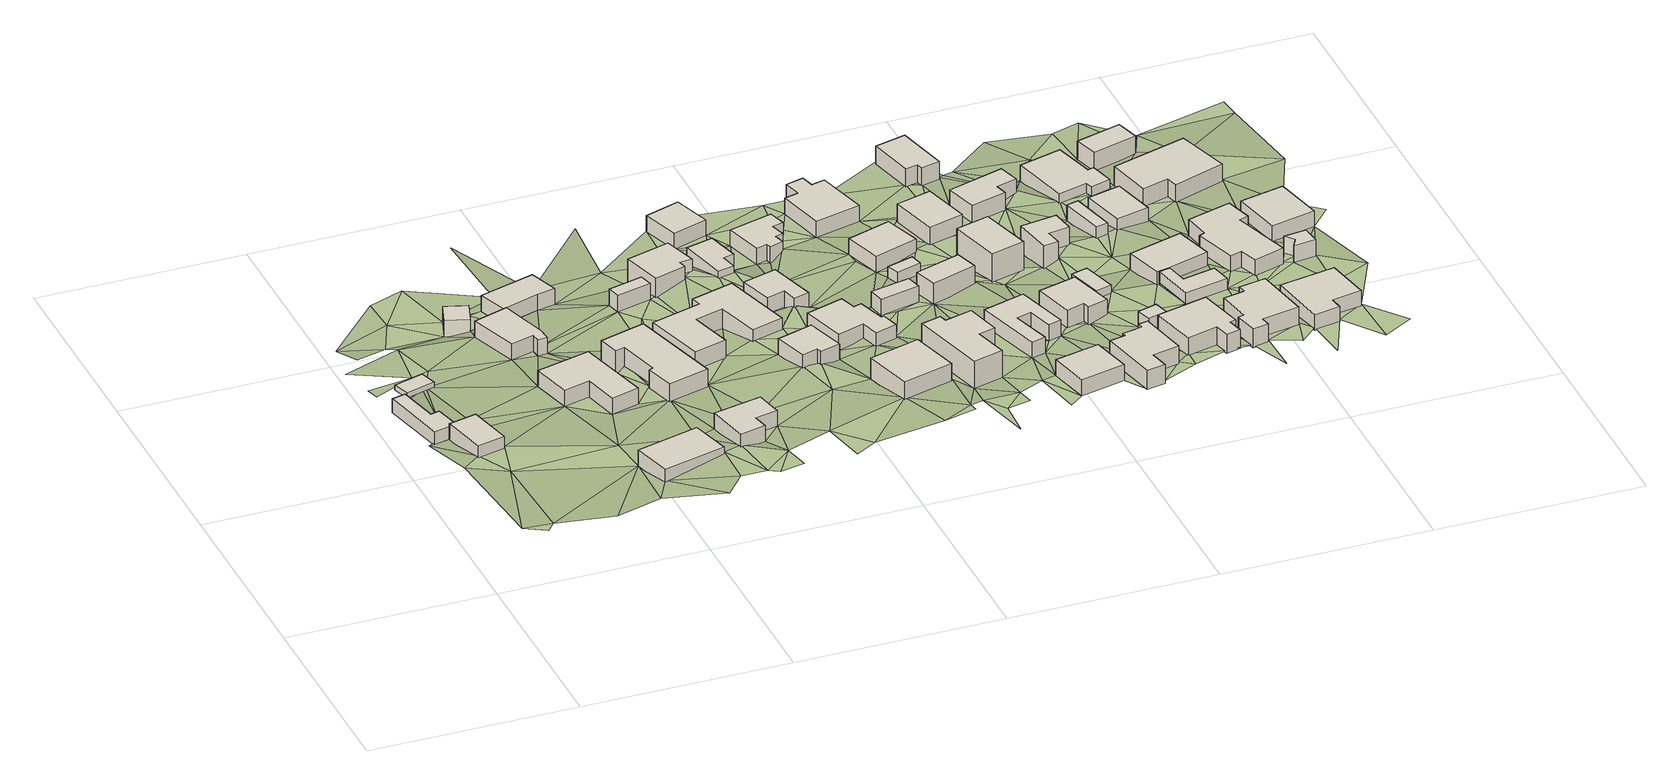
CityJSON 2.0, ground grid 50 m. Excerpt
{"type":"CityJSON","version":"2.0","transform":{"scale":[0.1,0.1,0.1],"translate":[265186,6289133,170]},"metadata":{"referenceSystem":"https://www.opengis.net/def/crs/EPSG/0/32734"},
"CityObjects":{
"building1":{"type":"Building","attributes":{"address":"Lord Caledon Street Mamre 7347 Cape Town","building":"cabin","building:levels":"1","building_height":2.8,"roof_height":179.52,"ground_height":176.72,"plus_code":"4FRWFFQC+HRW"},"geometry":[{"type":"Solid","lod":"1","boundaries":[[[[0,1,2,3]],[[1,4,5,2]],[[4,6,7,5]],[[6,8,9,7]],[[8,10,11,9]],[[10,0,3,11]],[[3,2,5,7,9,11]],[[10,8,6,4,1,0]]]]}]},
"building2":{"type":"Building","attributes":{"address":"18 Lord Caledon Street Mamre 7347 Cape Town","building":"house","building:levels":"1","building_height":4.1,"roof_height":180.82,"ground_height":176.72,"plus_code":"4FRWFFQC+GVM"},"geometry":[{"type":"Solid","lod":"1","boundaries":[[[[12,13,14,15]],[[13,16,17,14]],[[16,18,19,17]],[[18,12,15,19]],[[15,14,17,19]],[[18,16,13,12]]]]}]},
"building3":{"type":"Building","attributes":{"building":"roof","building:levels":"1","building_height":4.1,"roof_height":178.88,"ground_height":174.78,"bottom_roof_height":177.58,"plus_code":"4FRWFFQC+JRH"},"geometry":[{"type":"Solid","lod":"1","boundaries":[[[[20,21,22,23]],[[21,24,25,22]],[[24,26,27,25]],[[26,20,23,27]],[[23,22,25,27]],[[26,24,21,20]]]]}]},
"building4":{"type":"Building","attributes":{"address":"19 Lord Caledon Street Mamre 7347 Cape Town","building":"house","building:levels":"1","building_height":4.1,"roof_height":183.17,"ground_height":179.07,"plus_code":"4FRWFFQF+C2M"},"geometry":[{"type":"Solid","lod":"1","boundaries":[[[[28,29,30,31]],[[29,32,33,30]],[[32,34,35,33]],[[34,28,31,35]],[[31,30,33,35]],[[34,32,29,28]]]]}]},
"building5":{"type":"Building","attributes":{"address":"Mamre 7347 Cape Town","building":"cabin","building:levels":"1","building_height":2.8,"roof_height":176.63,"ground_height":173.83,"plus_code":"4FRWFFQC+PWG"},"geometry":[{"type":"Solid","lod":"1","boundaries":[[[[36,37,38,39]],[[37,40,41,38]],[[40,42,43,41]],[[42,36,39,43]],[[39,38,41,43]],[[42,40,37,36]]]]}]},
"building6":{"type":"Building","attributes":{"address":"19 Winkler Street Mamre 7347 Cape Town","building":"house","building:levels":"1","building_height":4.1,"roof_height":181.82,"ground_height":177.72,"plus_code":"4FRWFFQC+HXH"},"geometry":[{"type":"Solid","lod":"1","boundaries":[[[[44,45,46,47]],[[45,48,49,46]],[[48,50,51,49]],[[50,52,53,51]],[[52,54,55,53]],[[54,44,47,55]],[[47,46,49,51,53,55]],[[54,52,50,48,45,44]]]]}]},
"building7":{"type":"Building","attributes":{"address":"20 Winkler Street Mamre 7347 Cape Town","building":"house","building:levels":"1","building_height":4.1,"roof_height":179.77,"ground_height":175.67,"plus_code":"4FRWFFQC+MXF"},"geometry":[{"type":"Solid","lod":"1","boundaries":[[[[56,57,58,59]],[[57,60,61,58]],[[60,62,63,61]],[[62,64,65,63]],[[64,66,67,65]],[[66,68,69,67]],[[68,56,59,69]],[[59,58,61,63,65,67,69]],[[68,66,64,62,60,57,56]]]]}]},
"building8":{"type":"Building","attributes":{"address":"9 Hardenberg Street Mamre 7347 Cape Town","building":"house","building:levels":"1","building_height":4.1,"roof_height":177.93,"ground_height":173.83,"plus_code":"4FRWFFQF+P2C"},"geometry":[{"type":"Solid","lod":"1","boundaries":[[[[70,71,72,73]],[[71,74,75,72]],[[74,76,77,75]],[[76,78,79,77]],[[78,70,73,79]],[[73,72,75,77,79]],[[78,76,74,71,70]]]]}]},
"building9":{"type":"Building","attributes":{"address":"17 Lord Caledon Street Mamre 7347 Cape Town","building":"house","building:levels":"1","building_height":4.1,"roof_height":184.74,"ground_height":180.64,"plus_code":"4FRWFFQF+F35"},"geometry":[{"type":"Solid","lod":"1","boundaries":[[[[80,81,82,83]],[[81,84,85,82]],[[84,86,87,85]],[[86,88,89,87]],[[88,90,91,89]],[[90,80,83,91]],[[83,82,85,87,89,91]],[[90,88,86,84,81,80]]]]}]},
"building10":{"type":"Building","attributes":{"address":"17 Winkler Street Mamre 7347 Cape Town","building":"house","building:levels":"1","building_height":4.1,"roof_height":183.38,"ground_height":179.28,"plus_code":"4FRWFFQF+H37"},"geometry":[{"type":"Solid","lod":"1","boundaries":[[[[92,93,94,95]],[[93,96,97,94]],[[96,98,99,97]],[[98,100,101,99]],[[100,102,103,101]],[[102,104,105,103]],[[104,106,107,105]],[[106,92,95,107]],[[95,94,97,99,101,103,105,107]],[[106,104,102,100,98,96,93,92]]]]}]},
"building11":{"type":"Building","attributes":{"address":"16 Winkler Street Mamre 7347 Cape Town","building":"house","building:levels":"1","building_height":4.1,"roof_height":181.05,"ground_height":176.95,"plus_code":"4FRWFFQF+M3Q"},"geometry":[{"type":"Solid","lod":"1","boundaries":[[[[108,109,110,111]],[[109,112,113,110]],[[112,114,115,113]],[[114,108,111,115]],[[111,110,113,115]],[[114,112,109,108]]]]}]},
"building12":{"type":"Building","attributes":{"address":"15 Winkler Street Mamre 7347 Cape Town","building":"house","building:levels":"1","building_height":4.1,"roof_height":183.38,"ground_height":179.28,"plus_code":"4FRWFFQF+H4R"},"geometry":[{"type":"Solid","lod":"1","boundaries":[[[[116,117,118,119]],[[117,120,121,118]],[[120,122,123,121]],[[122,124,125,123]],[[124,126,127,125]],[[126,128,129,127]],[[128,130,131,129]],[[130,132,133,131]],[[132,134,135,133]],[[134,116,119,135]],[[119,118,121,123,125,127,129,131,133,135]],[[134,132,130,128,126,124,122,120,117,116]]]]}]},
"building13":{"type":"Building","attributes":{"address":"14 Winkler Street Mamre 7347 Cape Town","building":"house","building:levels":"2","building_height":6.9,"roof_height":181.4,"ground_height":174.5,"plus_code":"4FRWFFQF+P44"},"geometry":[{"type":"Solid","lod":"1","boundaries":[[[[136,137,138,139]],[[137,140,141,138]],[[140,142,143,141]],[[142,144,145,143]],[[144,146,147,145]],[[146,136,139,147]],[[139,138,141,143,145,147]],[[146,144,142,140,137,136]]]]}]},
"building14":{"type":"Building","attributes":{"address":"16 Lord Caledon Street Mamre 7347 Cape Town","building":"house","building:levels":"1","building_height":4.1,"roof_height":184.97,"ground_height":180.87,"plus_code":"4FRWFFQF+G6J"},"geometry":[{"type":"Solid","lod":"1","boundaries":[[[[148,149,150,151]],[[149,152,153,150]],[[152,154,155,153]],[[154,156,157,155]],[[156,158,159,157]],[[158,148,151,159]],[[151,150,153,155,157,159]],[[158,156,154,152,149,148]]]]}]},
"building15":{"type":"Building","attributes":{"address":"15 Lord Caledon Street Mamre 7347 Cape Town","building":"house","building:levels":"1","building_height":4.1,"roof_height":187.46,"ground_height":183.36,"plus_code":"4FRWFFQF+F77"},"geometry":[{"type":"Solid","lod":"1","boundaries":[[[[160,161,162,163]],[[161,164,165,162]],[[164,166,167,165]],[[166,160,163,167]],[[163,162,165,167]],[[166,164,161,160]]]]}]},
"building16":{"type":"Building","attributes":{"address":"12 Winkler Street Mamre 7347 Cape Town","building":"house","building:levels":"1","building_height":4.1,"roof_height":180,"ground_height":175.9,"plus_code":"4FRWFFQF+P59"},"geometry":[{"type":"Solid","lod":"1","boundaries":[[[[168,169,170,171]],[[169,172,173,170]],[[172,174,175,173]],[[174,176,177,175]],[[176,178,179,177]],[[178,168,171,179]],[[171,170,173,175,177,179]],[[178,176,174,172,169,168]]]]}]},
"building17":{"type":"Building","attributes":{"address":"13 Winkler Street Mamre 7347 Cape Town","building":"house","building:levels":"1","building_height":4.1,"roof_height":182.84,"ground_height":178.74,"plus_code":"4FRWFFQF+J6M"},"geometry":[{"type":"Solid","lod":"1","boundaries":[[[[180,181,182,183]],[[181,184,185,182]],[[184,186,187,185]],[[186,188,189,187]],[[188,190,191,189]],[[190,180,183,191]],[[183,182,185,187,189,191]],[[190,188,186,184,181,180]]]]}]},
"building18":{"type":"Building","attributes":{"address":"Lord Caledon Street Mamre 7347 Cape Town","building":"house","building:levels":"1","building_height":4.1,"roof_height":184.97,"ground_height":180.87,"plus_code":"4FRWFFQF+H65"},"geometry":[{"type":"Solid","lod":"1","boundaries":[[[[192,193,194,195]],[[193,196,197,194]],[[196,198,199,197]],[[198,200,201,199]],[[200,202,203,201]],[[202,204,205,203]],[[204,206,207,205]],[[206,208,209,207]],[[208,210,211,209]],[[210,192,195,211]],[[195,194,197,199,201,203,205,207,209,211]],[[210,208,206,204,202,200,198,196,193,192]]]]}]},
"building19":{"type":"Building","attributes":{"address":"3 Hardenberg Street Mamre 7347 Cape Town","building":"house","building:levels":"1","building_height":4.1,"roof_height":180,"ground_height":175.9,"plus_code":"4FRWFFQF+Q58"},"geometry":[{"type":"Solid","lod":"1","boundaries":[[[[212,213,214,215]],[[213,216,217,214]],[[216,218,219,217]],[[218,212,215,219]],[[215,214,217,219]],[[218,216,213,212]]]]}]},
"building20":{"type":"Building","attributes":{"address":"13 Lord Caledon Street Mamre 7347 Cape Town","building":"house","building:levels":"2","building_height":6.9,"roof_height":190.26,"ground_height":183.36,"plus_code":"4FRWFFQF+C8W"},"geometry":[{"type":"Solid","lod":"1","boundaries":[[[[220,221,222,223]],[[221,224,225,222]],[[224,226,227,225]],[[226,228,229,227]],[[228,230,231,229]],[[230,232,233,231]],[[232,234,235,233]],[[234,220,223,235]],[[223,222,225,227,229,231,233,235]],[[234,232,230,228,226,224,221,220]]]]}]},
"building21":{"type":"Building","attributes":{"address":"10 Winkler Street Mamre 7347 Cape Town","building":"house","building:levels":"1","building_height":4.1,"roof_height":180,"ground_height":175.9,"plus_code":"4FRWFFQF+P6H"},"geometry":[{"type":"Solid","lod":"1","boundaries":[[[[236,237,238,239]],[[237,240,241,238]],[[240,242,243,241]],[[242,244,245,243]],[[244,246,247,245]],[[246,248,249,247]],[[248,250,251,249]],[[250,252,253,251]],[[252,254,255,253]],[[254,236,239,255]],[[239,238,241,243,245,247,249,251,253,255]],[[254,252,250,248,246,244,242,240,237,236]]]]}]},
"building22":{"type":"Building","attributes":{"address":"12 Lord Caledon Street Mamre 7347 Cape Town","building":"house","building:levels":"1","building_height":4.1,"roof_height":185.97,"ground_height":181.87,"plus_code":"4FRWFFQF+H8C"},"geometry":[{"type":"Solid","lod":"1","boundaries":[[[[256,257,258,259]],[[257,260,261,258]],[[260,262,263,261]],[[262,256,259,263]],[[259,258,261,263]],[[262,260,257,256]]]]}]},
"building23":{"type":"Building","attributes":{"building":"cabin","building:levels":"1","building_height":2.8,"roof_height":183,"ground_height":180.2,"plus_code":"4FRWFFQF+J89"},"geometry":[{"type":"Solid","lod":"1","boundaries":[[[[264,265,266,267]],[[265,268,269,266]],[[268,270,271,269]],[[270,264,267,271]],[[267,266,269,271]],[[270,268,265,264]]]]}]},
"building24":{"type":"Building","attributes":{"address":"10 Adonis Street Mamre 7347 Cape Town","building":"house","building:levels":"1","building_height":4.1,"roof_height":189.78,"ground_height":185.68,"plus_code":"4FRWFFQF+9CV"},"geometry":[{"type":"Solid","lod":"1","boundaries":[[[[272,273,274,275]],[[273,276,277,274]],[[276,278,279,277]],[[278,272,275,279]],[[275,274,277,279]],[[278,276,273,272]]]]}]},
"building25":{"type":"Building","attributes":{"address":"11 Lord Caledon Street Mamre 7347 Cape Town","building":"house","building:levels":"1","building_height":4.1,"roof_height":188.78,"ground_height":184.68,"plus_code":"4FRWFFQF+F9G"},"geometry":[{"type":"Solid","lod":"1","boundaries":[[[[280,281,282,283]],[[281,284,285,282]],[[284,286,287,285]],[[286,288,289,287]],[[288,290,291,289]],[[290,292,293,291]],[[292,294,295,293]],[[294,280,283,295]],[[283,282,285,287,289,291,293,295]],[[294,292,290,288,286,284,281,280]]]]}]},
"building26":{"type":"Building","attributes":{"address":"9 Winkler Street Mamre 7347 Cape Town","building":"house","building:levels":"1","building_height":4.1,"roof_height":184.3,"ground_height":180.2,"plus_code":"4FRWFFQF+M84"},"geometry":[{"type":"Solid","lod":"1","boundaries":[[[[296,297,298,299]],[[297,300,301,298]],[[300,302,303,301]],[[302,296,299,303]],[[299,298,301,303]],[[302,300,297,296]]]]}]},
"building27":{"type":"Building","attributes":{"address":"10 Lord Caledon Street Mamre 7347 Cape Town","building":"house","building:levels":"1","building_height":4.1,"roof_height":187.15,"ground_height":183.05,"plus_code":"4FRWFFQF+H9F"},"geometry":[{"type":"Solid","lod":"1","boundaries":[[[[304,305,306,307]],[[305,308,309,306]],[[308,310,311,309]],[[310,304,307,311]],[[307,306,309,311]],[[310,308,305,304]]]]}]},
"building28":{"type":"Building","attributes":{"address":"8 Winkler Street Mamre 7347 Cape Town","building":"house","building:levels":"1","building_height":4.1,"roof_height":182.17,"ground_height":178.07,"plus_code":"4FRWFFQF+P8M"},"geometry":[{"type":"Solid","lod":"1","boundaries":[[[[312,313,314,315]],[[313,316,317,314]],[[316,318,319,317]],[[318,320,321,319]],[[320,322,323,321]],[[322,324,325,323]],[[324,326,327,325]],[[326,312,315,327]],[[315,314,317,319,321,323,325,327]],[[326,324,322,320,318,316,313,312]]]]}]},
"building29":{"type":"Building","attributes":{"address":"8 Adonis Street Mamre 7347 Cape Town","building":"house","building:levels":"1","building_height":4.1,"roof_height":190.49,"ground_height":186.39,"plus_code":"4FRWFFQF+9FW"},"geometry":[{"type":"Solid","lod":"1","boundaries":[[[[328,329,330,331]],[[329,332,333,330]],[[332,334,335,333]],[[334,336,337,335]],[[336,338,339,337]],[[338,340,341,339]],[[340,342,343,341]],[[342,344,345,343]],[[344,346,347,345]],[[346,328,331,347]],[[331,330,333,335,337,339,341,343,345,347]],[[346,344,342,340,338,336,334,332,329,328]]]]}]},
"building30":{"type":"Building","attributes":{"address":"8 Lord Caledon Street Mamre 7347 Cape Town","building":"house","building:levels":"2","building_height":6.9,"roof_height":189.95,"ground_height":183.05,"plus_code":"4FRWFFQF+HCV"},"geometry":[{"type":"Solid","lod":"1","boundaries":[[[[348,349,350,351]],[[349,352,353,350]],[[352,354,355,353]],[[354,348,351,355]],[[351,350,353,355]],[[354,352,349,348]]]]}]},
"building31":{"type":"Building","attributes":{"address":"7 Winkler Street Mamre 7347 Cape Town","building":"house","building:levels":"1","building_height":4.1,"roof_height":185.76,"ground_height":181.66,"plus_code":"4FRWFFQF+M9H"},"geometry":[{"type":"Solid","lod":"1","boundaries":[[[[356,357,358,359]],[[357,360,361,358]],[[360,362,363,361]],[[362,356,359,363]],[[359,358,361,363]],[[362,360,357,356]]]]}]},
"building32":{"type":"Building","attributes":{"address":"9 Lord Caledon Street Mamre 7347 Cape Town","building":"house","building:levels":"1","building_height":4.1,"roof_height":188.78,"ground_height":184.68,"plus_code":"4FRWFFQF+FFR"},"geometry":[{"type":"Solid","lod":"1","boundaries":[[[[364,365,366,367]],[[365,368,369,366]],[[368,370,371,369]],[[370,372,373,371]],[[372,374,375,373]],[[374,364,367,375]],[[367,366,369,371,373,375]],[[374,372,370,368,365,364]]]]}]},
"building33":{"type":"Building","attributes":{"address":"Adonis Street Mamre 7347 Cape Town","building":"yes","building:levels":"1","building_height":4.1,"roof_height":189.73,"ground_height":185.63,"plus_code":"4FRWFFQF+CGR"},"geometry":[{"type":"Solid","lod":"1","boundaries":[[[[376,377,378,379]],[[377,380,381,378]],[[380,382,383,381]],[[382,376,379,383]],[[379,378,381,383]],[[382,380,377,376]]]]}]},
"building34":{"type":"Building","attributes":{"address":"7 Lord Caledon Street Mamre 7347 Cape Town","building":"cabin","building:levels":"1","building_height":2.8,"roof_height":187.17,"ground_height":184.37,"plus_code":"4FRWFFQF+GF8"},"geometry":[{"type":"Solid","lod":"1","boundaries":[[[[384,385,386,387]],[[385,388,389,386]],[[388,390,391,389]],[[390,384,387,391]],[[387,386,389,391]],[[390,388,385,384]]]]}]},
"building35":{"type":"Building","attributes":{"address":"6 Winkler Street Mamre 7347 Cape Town","building":"house","building:levels":"1","building_height":4.1,"roof_height":184.02,"ground_height":179.92,"plus_code":"4FRWFFQF+QC7"},"geometry":[{"type":"Solid","lod":"1","boundaries":[[[[392,393,394,395]],[[393,396,397,394]],[[396,398,399,397]],[[398,400,401,399]],[[400,402,403,401]],[[402,392,395,403]],[[395,394,397,399,401,403]],[[402,400,398,396,393,392]]]]}]},
"building36":{"type":"Building","attributes":{"address":"6 Lord Caledon Street Mamre 7347 Cape Town","building":"house","building:levels":"1","building_height":4.1,"roof_height":188.47,"ground_height":184.37,"plus_code":"4FRWFFQF+HFV"},"geometry":[{"type":"Solid","lod":"1","boundaries":[[[[404,405,406,407]],[[405,408,409,406]],[[408,410,411,409]],[[410,412,413,411]],[[412,414,415,413]],[[414,404,407,415]],[[407,406,409,411,413,415]],[[414,412,410,408,405,404]]]]}]},
"building37":{"type":"Building","attributes":{"address":"6 Adonis Street Mamre 7347 Cape Town","building":"house","building:levels":"1","building_height":4.1,"roof_height":190.49,"ground_height":186.39,"plus_code":"4FRWFFQF+CG9"},"geometry":[{"type":"Solid","lod":"1","boundaries":[[[[416,417,418,419]],[[417,420,421,418]],[[420,422,423,421]],[[422,424,425,423]],[[424,426,427,425]],[[426,428,429,427]],[[428,430,431,429]],[[430,416,419,431]],[[419,418,421,423,425,427,429,431]],[[430,428,426,424,422,420,417,416]]]]}]},
"building38":{"type":"Building","attributes":{"address":"5 Winkler Street Mamre 7347 Cape Town","building":"house","building:levels":"1","building_height":4.1,"roof_height":185.76,"ground_height":181.66,"plus_code":"4FRWFFQF+MFJ"},"geometry":[{"type":"Solid","lod":"1","boundaries":[[[[432,433,434,435]],[[433,436,437,434]],[[436,438,439,437]],[[438,440,441,439]],[[440,442,443,441]],[[442,432,435,443]],[[435,434,437,439,441,443]],[[442,440,438,436,433,432]]]]}]},
"building39":{"type":"Building","attributes":{"address":"Lord Caledon Street Mamre 7347 Cape Town","building":"yes","building:levels":"1","building_height":4.1,"roof_height":186.85,"ground_height":182.75,"plus_code":"4FRWFFQF+JG7"},"geometry":[{"type":"Solid","lod":"1","boundaries":[[[[444,445,446,447]],[[445,448,449,446]],[[448,450,451,449]],[[450,444,447,451]],[[447,446,449,451]],[[450,448,445,444]]]]}]},
"building40":{"type":"Building","attributes":{"address":"Lord Caledon Street Mamre 7347 Cape Town","building":"cabin","building:levels":"1","building_height":2.8,"roof_height":188.43,"ground_height":185.63,"plus_code":"4FRWFFQF+FHF"},"geometry":[{"type":"Solid","lod":"1","boundaries":[[[[452,453,454,455]],[[453,456,457,454]],[[456,458,459,457]],[[458,460,461,459]],[[460,462,463,461]],[[462,452,455,463]],[[455,454,457,459,461,463]],[[462,460,458,456,453,452]]]]}]},
"building41":{"type":"Building","attributes":{"address":"5 Lord Caledon Street Mamre 7347 Cape Town","building":"house","building:levels":"1","building_height":4.1,"roof_height":188.47,"ground_height":184.37,"plus_code":"4FRWFFQF+GHF"},"geometry":[{"type":"Solid","lod":"1","boundaries":[[[[464,465,466,467]],[[465,468,469,466]],[[468,470,471,469]],[[470,472,473,471]],[[472,474,475,473]],[[474,464,467,475]],[[467,466,469,471,473,475]],[[474,472,470,468,465,464]]]]}]},
"building42":{"type":"Building","attributes":{"address":"4 Adonis Street Mamre 7347 Cape Town","building":"house","building:levels":"1","building_height":4.1,"roof_height":190.79,"ground_height":186.69,"plus_code":"4FRWFFQF+CJ6"},"geometry":[{"type":"Solid","lod":"1","boundaries":[[[[476,477,478,479]],[[477,480,481,478]],[[480,482,483,481]],[[482,484,485,483]],[[484,486,487,485]],[[486,488,489,487]],[[488,490,491,489]],[[490,492,493,491]],[[492,494,495,493]],[[494,476,479,495]],[[479,478,481,483,485,487,489,491,493,495]],[[494,492,490,488,486,484,482,480,477,476]]]]}]},
"building43":{"type":"Building","attributes":{"address":"4 Lord Caledon Street Mamre 7347 Cape Town","building":"house","building:levels":"1","building_height":4.1,"roof_height":186.85,"ground_height":182.75,"plus_code":"4FRWFFQF+JH6"},"geometry":[{"type":"Solid","lod":"1","boundaries":[[[[496,497,498,499]],[[497,500,501,498]],[[500,502,503,501]],[[502,496,499,503]],[[499,498,501,503]],[[502,500,497,496]]]]}]},
"building44":{"type":"Building","attributes":{"address":"3 Winkler Street Mamre 7347 Cape Town","building":"house","building:levels":"1","building_height":4.1,"roof_height":184.83,"ground_height":180.73,"plus_code":"4FRWFFQF+MGW"},"geometry":[{"type":"Solid","lod":"1","boundaries":[[[[504,505,506,507]],[[505,508,509,506]],[[508,510,511,509]],[[510,512,513,511]],[[512,514,515,513]],[[514,516,517,515]],[[516,518,519,517]],[[518,504,507,519]],[[507,506,509,511,513,515,517,519]],[[518,516,514,512,510,508,505,504]]]]}]},
"building45":{"type":"Building","attributes":{"address":"Savemore Superette 67 Main Road Mamre 7347 Cape Town","building":"retail","building:levels":"1","building_height":4.1,"roof_height":190.03,"ground_height":185.93,"plus_code":"4FRWFFQF+CMF"},"geometry":[{"type":"Solid","lod":"1","boundaries":[[[[520,521,522,523]],[[521,524,525,522]],[[524,526,527,525]],[[526,528,529,527]],[[528,530,531,529]],[[530,520,523,531]],[[523,522,525,527,529,531]],[[530,528,526,524,521,520]]]]}]},
"building46":{"type":"Building","attributes":{"address":"3 Lord Caledon Street Mamre 7347 Cape Town","building":"house","building:levels":"1","building_height":4.1,"roof_height":189.48,"ground_height":185.38,"plus_code":"4FRWFFQF+GJ8"},"geometry":[{"type":"Solid","lod":"1","boundaries":[[[[532,533,534,535]],[[533,536,537,534]],[[536,538,539,537]],[[538,540,541,539]],[[540,542,543,541]],[[542,544,545,543]],[[544,546,547,545]],[[546,548,549,547]],[[548,550,551,549]],[[550,532,535,551]],[[535,534,537,539,541,543,545,547,549,551]],[[550,548,546,544,542,540,538,536,533,532]]]]}]},
"building47":{"type":"Building","attributes":{"address":"1 Winkler Street Mamre 7347 Cape Town","building":"house","building:levels":"1","building_height":4.1,"roof_height":185.44,"ground_height":181.34,"plus_code":"4FRWFFQF+PH9"},"geometry":[{"type":"Solid","lod":"1","boundaries":[[[[552,553,554,555]],[[553,556,557,554]],[[556,558,559,557]],[[558,552,555,559]],[[555,554,557,559]],[[558,556,553,552]]]]}]},
"building48":{"type":"Building","attributes":{"address":"2 Lord Caledon Street Mamre 7347 Cape Town","building":"house","building:levels":"1","building_height":4.1,"roof_height":187.72,"ground_height":183.62,"plus_code":"4FRWFFQF+JJV"},"geometry":[{"type":"Solid","lod":"1","boundaries":[[[[560,561,562,563]],[[561,564,565,562]],[[564,566,567,565]],[[566,568,569,567]],[[568,570,571,569]],[[570,560,563,571]],[[563,562,565,567,569,571]],[[570,568,566,564,561,560]]]]}]},
"building49":{"type":"Building","attributes":{"address":"Lord Caledon Street Mamre 7347 Cape Town","building":"garage","building:levels":"1","building_height":4.1,"roof_height":190.25,"ground_height":186.15,"plus_code":"4FRWFFQF+FMW"},"geometry":[{"type":"Solid","lod":"1","boundaries":[[[[572,573,574,575]],[[573,576,577,574]],[[576,578,579,577]],[[578,580,581,579]],[[580,572,575,581]],[[575,574,577,579,581]],[[580,578,576,573,572]]]]}]},
"building50":{"type":"Building","attributes":{"address":"1 Lord Caledon Street Mamre 7347 Cape Town","building":"house","building:levels":"1","building_height":4.1,"roof_height":189.37,"ground_height":185.27,"plus_code":"4FRWFFQF+HM4"},"geometry":[{"type":"Solid","lod":"1","boundaries":[[[[582,583,584,585]],[[583,586,587,584]],[[586,588,589,587]],[[588,582,585,589]],[[585,584,587,589]],[[588,586,583,582]]]]}]},
"terrain1":{"type":"TINRelief","geometry":[{"type":"CompositeSurface","lod":"1","boundaries":[[[590,591,592]],[[592,591,593]],[[594,592,593]],[[595,594,596]],[[18,597,595]],[[594,593,596]],[[595,596,18]],[[597,18,598]],[[599,600,601]],[[601,602,599]],[[603,596,593]],[[18,16,598]],[[604,601,598]],[[605,606,607]],[[602,608,609]],[[602,601,608]],[[598,16,604]],[[591,34,593]],[[610,601,604]],[[34,591,611]],[[608,601,610]],[[612,613,607]],[[603,593,614]],[[615,616,617]],[[607,610,618]],[[44,16,603]],[[607,618,612]],[[44,604,16]],[[604,54,610]],[[611,619,34]],[[620,615,617]],[[34,614,593]],[[621,615,620]],[[610,56,618]],[[44,603,614]],[[612,36,617]],[[612,618,68]],[[44,54,604]],[[622,34,619]],[[36,620,617]],[[623,622,619]],[[610,54,56]],[[68,36,612]],[[68,618,56]],[[621,620,624]],[[620,36,42]],[[44,614,48]],[[34,625,614]],[[622,623,626]],[[624,620,42]],[[44,48,45]],[[627,36,68]],[[54,60,56]],[[622,626,628]],[[629,48,614]],[[68,66,627]],[[54,52,60]],[[57,56,60]],[[625,629,614]],[[78,42,630]],[[627,70,630]],[[624,42,631]],[[627,66,70]],[[628,626,632]],[[60,52,62]],[[48,629,50]],[[78,630,70]],[[78,631,42]],[[628,633,625]],[[632,633,628]],[[52,634,62]],[[635,52,50]],[[81,625,633]],[[629,625,81]],[[52,635,634]],[[635,50,636]],[[629,636,50]],[[66,64,71]],[[70,66,71]],[[633,632,637]],[[632,638,637]],[[635,636,639]],[[640,639,636]],[[629,81,641]],[[62,634,96]],[[108,64,62]],[[76,631,78]],[[637,86,633]],[[637,638,642]],[[641,81,80]],[[641,643,629]],[[114,71,64]],[[644,631,76]],[[86,90,88]],[[86,637,90]],[[96,108,62]],[[643,641,80]],[[64,108,114]],[[71,114,74]],[[645,90,637]],[[646,96,643]],[[643,647,646]],[[134,96,646]],[[647,134,646]],[[648,96,134]],[[647,643,649]],[[76,74,650]],[[96,648,108]],[[90,651,80]],[[643,80,652]],[[645,653,654]],[[74,114,146]],[[90,645,651]],[[648,134,130]],[[109,108,648]],[[649,643,152]],[[650,74,146]],[[132,130,134]],[[146,114,112]],[[80,651,652]],[[152,643,652]],[[109,648,130]],[[655,76,650]],[[656,657,649]],[[645,654,658]],[[659,112,109]],[[109,130,659]],[[656,649,660]],[[649,152,660]],[[112,659,146]],[[651,645,658]],[[661,659,130]],[[662,652,651]],[[146,663,650]],[[664,660,152]],[[156,652,662]],[[654,665,658]],[[661,130,666]],[[662,651,164]],[[664,667,660]],[[149,664,152]],[[651,658,164]],[[663,218,650]],[[668,669,661]],[[164,148,662]],[[666,670,661]],[[667,664,193]],[[181,666,667]],[[668,661,670]],[[193,664,149]],[[181,180,666]],[[149,148,196]],[[172,663,668]],[[180,671,666]],[[196,193,149]],[[172,668,670]],[[666,671,670]],[[181,667,672]],[[673,658,665]],[[193,672,667]],[[212,663,172]],[[663,212,218]],[[148,164,674]],[[148,674,196]],[[672,184,181]],[[670,671,675]],[[676,673,665]],[[671,180,190]],[[212,172,169]],[[673,677,658]],[[672,193,678]],[[196,674,679]],[[674,164,680]],[[671,190,675]],[[681,675,168]],[[212,169,682]],[[188,672,678]],[[212,682,213]],[[168,675,237]],[[675,190,237]],[[683,224,673]],[[677,673,224]],[[684,685,683]],[[169,168,236]],[[680,221,674]],[[169,236,682]],[[678,686,687]],[[221,688,674]],[[680,677,221]],[[236,168,237]],[[221,677,224]],[[262,188,678]],[[213,682,236]],[[190,242,237]],[[683,685,689]],[[683,689,224]],[[262,678,687]],[[256,687,690]],[[690,691,256]],[[221,220,688]],[[190,188,692]],[[190,693,242]],[[256,262,687]],[[237,242,240]],[[694,691,688]],[[695,689,685]],[[694,256,691]],[[224,689,226]],[[236,696,213]],[[213,697,216]],[[188,262,302]],[[300,693,190]],[[220,304,688]],[[232,220,234]],[[689,698,226]],[[694,688,304]],[[699,700,693]],[[256,694,257]],[[190,692,300]],[[188,302,692]],[[228,226,230]],[[213,696,697]],[[701,702,699]],[[699,693,320]],[[220,232,304]],[[260,264,262]],[[698,286,226]],[[698,703,278]],[[286,230,226]],[[270,302,262]],[[264,270,262]],[[257,694,304]],[[699,320,701]],[[320,693,300]],[[698,278,276]],[[284,232,230]],[[701,318,696]],[[698,276,286]],[[260,257,310]],[[284,304,232]],[[318,697,696]],[[230,286,284]],[[304,310,257]],[[701,320,318]],[[692,302,300]],[[260,310,264]],[[276,288,286]],[[318,313,697]],[[265,264,310]],[[302,270,268]],[[318,316,313]],[[300,297,320]],[[304,284,281]],[[273,288,276]],[[290,288,294]],[[302,268,704]],[[310,705,265]],[[294,292,290]],[[281,706,304]],[[294,288,280]],[[322,320,297]],[[288,273,280]],[[265,354,268]],[[324,312,326]],[[273,272,707]],[[704,268,354]],[[707,272,708]],[[265,705,354]],[[280,709,281]],[[297,704,710]],[[273,711,280]],[[705,706,712]],[[322,297,713]],[[714,706,281]],[[273,707,711]],[[715,281,709]],[[710,713,297]],[[704,354,710]],[[712,354,705]],[[281,715,714]],[[712,706,714]],[[709,280,716]],[[717,711,707]],[[716,280,711]],[[357,322,713]],[[718,324,322]],[[719,709,716]],[[720,710,354]],[[721,712,714]],[[722,723,724]],[[388,714,715]],[[329,716,711]],[[725,329,711]],[[710,720,726]],[[720,354,352]],[[357,718,322]],[[724,723,727]],[[715,374,388]],[[716,329,380]],[[721,714,728]],[[729,324,718]],[[380,730,716]],[[728,714,388]],[[329,328,382]],[[380,329,382]],[[328,724,731]],[[732,374,730]],[[720,352,733]],[[733,726,720]],[[724,727,731]],[[352,721,405]],[[357,726,734]],[[732,388,374]],[[328,417,382]],[[417,328,731]],[[728,405,721]],[[734,726,733]],[[732,730,735]],[[718,357,736]],[[736,357,734]],[[380,737,730]],[[417,376,382]],[[728,388,738]],[[739,731,727]],[[735,730,737]],[[385,738,388]],[[736,740,718]],[[741,718,740]],[[352,742,733]],[[742,352,405]],[[380,377,737]],[[736,734,743]],[[739,744,731]],[[740,736,743]],[[416,376,417]],[[745,746,738]],[[735,472,385]],[[376,456,377]],[[738,385,747]],[[748,742,405]],[[735,737,749]],[[456,737,377]],[[440,743,734]],[[738,747,745]],[[400,743,750]],[[472,735,749]],[[472,747,385]],[[376,416,456]],[[751,739,752]],[[456,749,737]],[[743,440,750]],[[753,754,751]],[[755,756,742]],[[748,745,757]],[[753,751,752]],[[748,450,742]],[[750,440,758]],[[745,747,757]],[[759,753,752]],[[453,749,456]],[[482,416,753]],[[759,482,753]],[[757,450,748]],[[760,761,752]],[[762,482,759]],[[742,763,755]],[[763,742,450]],[[456,416,477]],[[758,440,504]],[[764,757,747]],[[416,482,477]],[[755,504,440]],[[765,764,747]],[[766,747,472]],[[504,755,763]],[[767,450,448]],[[450,767,763]],[[452,462,768]],[[769,456,477]],[[477,482,480]],[[770,758,504]],[[502,448,764]],[[771,761,772]],[[765,747,766]],[[448,502,767]],[[765,502,764]],[[758,770,773]],[[772,761,774]],[[775,763,767]],[[452,768,776]],[[767,502,775]],[[769,477,476]],[[775,777,763]],[[769,778,768]],[[779,772,774]],[[780,765,766]],[[770,504,518]],[[775,502,500]],[[776,768,778]],[[476,781,769]],[[766,776,540]],[[521,476,772]],[[521,772,779]],[[778,540,776]],[[778,769,782]],[[782,769,781]],[[540,538,766]],[[476,521,781]],[[780,766,536]],[[536,766,538]],[[783,779,784]],[[775,500,785]],[[786,773,770]],[[500,780,787]],[[788,778,782]],[[770,518,556]],[[500,561,785]],[[561,500,787]],[[518,789,558]],[[785,561,790]],[[789,790,558]],[[536,791,780]],[[770,556,786]],[[558,790,561]],[[780,791,787]],[[781,792,782]],[[558,556,518]],[[793,781,521]],[[794,795,783]],[[787,791,796]],[[781,572,792]],[[536,533,791]],[[781,793,572]],[[783,797,794]],[[798,558,561]],[[556,799,786]],[[550,792,578]],[[580,792,572]],[[800,532,550]],[[550,578,800]],[[578,792,580]],[[791,533,801]],[[794,797,802]],[[799,556,803]],[[532,801,533]],[[800,801,532]],[[572,793,804]],[[798,561,805]],[[800,578,806]],[[791,801,807]],[[808,793,794]],[[799,803,809]],[[804,793,808]],[[803,798,809]],[[800,806,583]],[[583,806,804]],[[809,798,805]],[[807,801,586]],[[804,808,583]],[[583,810,586]],[[805,807,811]],[[811,807,586]],[[812,809,805]],[[811,812,805]],[[812,813,809]]]}]}
},
"vertices":[
[65,538,59],[120,551,59],[120,551,95],[65,538,95],[105,614,59],[105,614,95],[83,609,59],[83,609,95],[61,706,59],[61,706,95],[28,699,59],[28,699,95],
[125,430,67],[192,446,67],[192,446,108],[125,430,108],[167,554,67],[167,554,108],[99,538,67],[99,538,108],
[70,717,76],[142,738,76],[142,738,89],[70,717,89],[129,779,76],[129,779,89],[57,758,76],[57,758,89],
[455,155,91],[609,195,91],[609,195,132],[455,155,132],[583,292,91],[583,292,132],[430,252,91],[430,252,132],
[268,1000,24],[322,983,24],[322,983,66],[268,1000,66],[340,1039,24],[340,1039,66],[286,1056,24],[286,1056,66],
[378,559,77],[441,575,77],[441,575,118],[378,559,118],[462,491,77],[462,491,118],[531,509,77],[531,509,118],[484,690,77],[484,690,118],[353,657,77],[353,657,118],
[351,808,57],[408,825,57],[408,825,98],[351,808,98],[410,803,57],[410,803,98],[433,806,57],[433,806,98],[431,838,57],[431,838,98],[395,953,57],[395,953,98],[310,926,57],[310,926,98],
[398,978,38],[488,1007,38],[488,1007,79],[398,978,79],[533,1016,38],[533,1016,79],[508,1087,38],[508,1087,79],[373,1048,38],[373,1048,79],
[749,336,106],[631,311,106],[631,311,147],[749,336,147],[653,208,106],[653,208,147],[716,222,106],[716,222,147],[708,259,106],[708,259,147],[763,271,106],[763,271,147],
[591,476,69],[691,503,69],[691,503,134],[591,476,134],[628,729,69],[628,729,134],[517,697,69],[517,697,134],[531,646,69],[531,646,134],[553,652,69],[553,652,134],[581,551,69],[581,551,134],[571,547,69],[571,547,134],
[632,891,69],[716,912,69],[716,912,111],[632,891,111],[708,944,69],[708,944,111],[624,923,69],[624,923,111],
[691,578,69],[771,600,69],[771,600,134],[691,578,134],[742,703,69],[742,703,134],[811,723,69],[811,723,134],[841,618,69],[841,618,134],[919,640,69],[919,640,134],[869,814,69],[869,814,134],[764,784,69],[764,784,134],[771,760,69],[771,760,134],[649,726,69],[649,726,134],
[733,922,45],[810,944,45],[810,944,114],[733,922,114],[806,965,45],[806,965,114],[836,968,45],[836,968,114],[811,1049,45],[811,1049,114],[705,1019,45],[705,1019,114],
[988,472,109],[959,567,109],[959,567,150],[988,472,150],[871,540,109],[871,540,150],[896,458,109],[896,458,150],[935,470,109],[935,470,150],[938,457,109],[938,457,150],
[1172,271,121],[1139,390,121],[1139,390,175],[1172,271,175],[1016,356,121],[1016,356,175],[1049,237,121],[1049,237,175],
[936,974,59],[916,1053,59],[916,1053,100],[936,974,100],[850,1036,59],[850,1036,100],[879,920,59],[879,920,100],[919,929,59],[919,929,100],[910,968,59],[910,968,100],
[899,818,87],[922,738,87],[922,738,128],[899,818,128],[967,750,87],[967,750,128],[977,715,87],[977,715,128],[1015,725,87],[1015,725,128],[981,841,87],[981,841,128],
[1060,643,109],[968,615,109],[968,615,150],[1060,643,150],[1000,508,109],[1000,508,150],[1066,529,109],[1066,529,150],[1079,485,109],[1079,485,150],[1132,500,109],[1132,500,150],[1120,544,109],[1120,544,150],[1113,542,109],[1113,542,150],[1092,609,109],[1092,609,150],[1073,603,109],[1073,603,150],
[846,1100,59],[931,1128,59],[931,1128,100],[846,1100,100],[901,1219,59],[901,1219,100],[816,1191,59],[816,1191,100],
[1203,418,134],[1154,405,134],[1154,405,203],[1203,418,203],[1204,218,134],[1204,218,203],[1278,238,134],[1278,238,203],[1256,320,134],[1256,320,203],[1297,331,134],[1297,331,203],[1275,417,134],[1275,417,203],[1208,399,134],[1208,399,203],
[965,1070,59],[991,977,59],[991,977,100],[965,1070,100],[1018,985,59],[1018,985,100],[1021,973,59],[1021,973,100],[1055,983,59],[1055,983,100],[1048,1008,59],[1048,1008,100],[1067,1014,59],[1067,1014,100],[1057,1049,59],[1057,1049,100],[1084,1056,59],[1084,1056,100],[1072,1099,59],[1072,1099,100],
[1133,594,119],[1230,615,119],[1230,615,160],[1133,594,160],[1221,653,119],[1221,653,160],[1125,633,119],[1125,633,160],
[1224,728,102],[1285,747,102],[1285,747,130],[1224,728,130],[1278,778,102],[1278,778,130],[1213,759,102],[1213,759,130],
[1508,95,157],[1485,193,157],[1485,193,198],[1508,95,198],[1376,168,157],[1376,168,198],[1399,69,157],[1399,69,198],
[1452,331,147],[1414,461,147],[1414,461,188],[1452,331,188],[1311,431,147],[1311,431,188],[1360,268,147],[1360,268,188],[1394,278,147],[1394,278,188],[1366,373,147],[1366,373,188],[1401,383,147],[1401,383,188],[1419,321,147],[1419,321,188],
[1305,823,102],[1275,913,102],[1275,913,143],[1305,823,143],[1168,878,102],[1168,878,143],[1198,788,102],[1198,788,143],
[1257,596,119],[1367,631,119],[1367,631,172],[1257,596,172],[1350,687,119],[1350,687,172],[1239,652,119],[1239,652,172],
[1178,1178,81],[1134,1167,81],[1134,1167,122],[1178,1178,122],[1145,1124,81],[1145,1124,122],[1111,1116,81],[1111,1116,122],[1140,1000,81],[1140,1000,122],[1252,1028,81],[1252,1028,122],[1219,1154,81],[1219,1154,122],[1186,1146,81],[1186,1146,122],
[1617,233,156],[1593,228,156],[1593,228,205],[1617,233,205],[1596,215,156],[1596,215,205],[1548,205,156],[1548,205,205],[1550,195,156],[1550,195,205],[1510,187,156],[1510,187,205],[1542,43,156],[1542,43,205],[1587,52,156],[1587,52,205],[1577,98,156],[1577,98,205],[1643,112,156],[1643,112,205],
[1405,622,117],[1487,644,117],[1487,644,199],[1405,622,199],[1452,770,117],[1452,770,199],[1371,748,117],[1371,748,199],
[1427,858,99],[1396,974,99],[1396,974,158],[1427,858,158],[1310,951,99],[1310,951,158],[1341,835,99],[1341,835,158],
[1452,460,131],[1479,363,131],[1479,363,188],[1452,460,188],[1523,375,131],[1523,375,188],[1527,358,131],[1527,358,188],[1577,372,131],[1577,372,188],[1545,485,131],[1545,485,188],
[1674,266,156],[1664,302,156],[1664,302,197],[1674,266,197],[1617,289,156],[1617,289,197],[1627,253,156],[1627,253,197],
[1616,449,144],[1592,533,144],[1592,533,172],[1616,449,172],[1552,522,144],[1552,522,172],[1576,437,144],[1576,437,172],
[1390,1104,78],[1420,1111,78],[1420,1111,140],[1390,1104,140],[1424,1095,78],[1424,1095,140],[1470,1106,78],[1470,1106,140],[1439,1235,78],[1439,1235,140],[1363,1216,78],[1363,1216,140],
[1601,741,117],[1513,728,117],[1513,728,185],[1601,741,185],[1529,632,117],[1529,632,185],[1566,638,117],[1566,638,185],[1559,677,117],[1559,677,185],[1610,685,117],[1610,685,185],
[1771,278,156],[1647,248,156],[1647,248,205],[1771,278,205],[1674,136,156],[1674,136,205],[1748,154,156],[1748,154,205],[1757,118,156],[1757,118,205],[1792,126,156],[1792,126,205],[1783,163,156],[1783,163,205],[1798,167,156],[1798,167,205],
[1461,885,107],[1547,909,107],[1547,909,158],[1461,885,158],[1539,937,107],[1539,937,158],[1590,952,107],[1590,952,158],[1575,1003,107],[1575,1003,158],[1438,963,107],[1438,963,158],
[1674,688,128],[1704,695,128],[1704,695,168],[1674,688,168],[1677,804,128],[1677,804,168],[1648,797,128],[1648,797,168],
[1754,450,156],[1727,444,156],[1727,444,184],[1754,450,184],[1749,341,156],[1749,341,184],[1855,363,156],[1855,363,184],[1844,414,156],[1844,414,184],[1765,397,156],[1765,397,184],
[1727,444,144],[1754,450,144],[1754,450,185],[1727,444,185],[1853,479,144],[1853,479,185],[1826,573,144],[1826,573,185],[1694,535,144],[1694,535,185],[1721,442,144],[1721,442,185],
[1918,298,159],[1852,286,159],[1852,286,208],[1918,298,208],[1856,266,159],[1856,266,208],[1804,256,159],[1804,256,208],[1820,175,159],[1820,175,208],[1806,172,159],[1806,172,208],[1818,113,159],[1818,113,208],[1856,121,159],[1856,121,208],[1852,145,159],[1852,145,208],[1943,162,159],[1943,162,208],
[1729,703,128],[1809,722,128],[1809,722,168],[1729,703,168],[1783,828,128],[1783,828,168],[1702,808,128],[1702,808,168],
[1624,1016,107],[1661,875,107],[1661,875,148],[1624,1016,148],[1731,894,107],[1731,894,148],[1736,877,107],[1736,877,148],[1785,891,107],[1785,891,148],[1770,949,107],[1770,949,148],[1755,945,107],[1755,945,148],[1728,1044,107],[1728,1044,148],
[2079,297,159],[1943,273,159],[1943,273,200],[2079,297,200],[1969,131,159],[1969,131,200],[2032,142,159],[2032,142,200],[2027,173,159],[2027,173,200],[2100,186,159],[2100,186,200],
[1984,570,154],[1965,635,154],[1965,635,195],[1984,570,195],[1858,604,154],[1858,604,195],[1869,539,154],[1869,539,195],[1856,534,154],[1856,534,195],[1889,431,154],[1889,431,195],[1917,440,154],[1917,440,195],[1933,396,154],[1933,396,195],[2008,419,154],[2008,419,195],[1962,562,154],[1962,562,195],
[1899,1027,107],[1883,1085,107],[1883,1085,154],[1899,1027,154],[1773,1054,107],[1773,1054,154],[1790,996,107],[1790,996,154],
[1980,947,128],[1796,893,128],[1796,893,177],[1980,947,177],[1822,783,128],[1822,783,177],[1887,803,128],[1887,803,177],[1894,774,128],[1894,774,177],[2020,818,128],[2020,818,177],
[2028,409,159],[2083,416,159],[2083,416,202],[2028,409,202],[2077,461,159],[2077,461,202],[2022,454,159],[2022,454,202],[2041,432,159],[2041,432,202],
[2019,515,153],[2127,539,153],[2127,539,194],[2019,515,194],[2100,659,153],[2100,659,194],[1992,635,153],[1992,635,194],
[148,67,96],[168,90,96],[97,96,96],[168,345,82],[79,394,82],[49,530,67],[125,430,82],[65,538,67],[120,551,67],[61,706,67],[83,609,67],[105,614,67],[70,717,67],[192,446,82],[168,595,67],[25,834,36],[33,805,36],[126,832,48],[129,779,48],[57,758,48],[141,783,48],[306,56,104],[139,950,48],[4,917,36],[419,345,91],[37,1057,6],[56,981,24],[128,998,24],[168,845,48],[419,90,104],[168,1090,24],[163,1178,24],[455,155,104],[559,34,119],[250,1210,24],[583,292,106],[607,90,119],[322,983,38],[609,195,119],[591,476,93],[340,1039,38],[419,1090,38],[670,90,119],[653,208,119],[517,697,77],[531,646,77],[571,547,93],[742,149,119],[695,76,119],[553,652,93],[581,551,93],[670,345,106],[755,88,119],[691,503,93],[419,1350,14],[848,171,133],[670,595,93],[691,578,93],[670,845,69],[771,600,93],[670,1090,45],[921,345,121],[896,458,121],[870,60,133],[921,90,133],[697,1313,22],[811,723,87],[742,703,93],[1049,237,134],[733,922,69],[841,618,109],[810,944,87],[938,457,121],[811,1049,59],[921,595,109],[1090,100,146],[869,814,87],[919,640,109],[836,968,87],[806,965,87],[879,920,87],[921,845,87],[977,715,109],[1165,139,146],[1079,485,119],[919,929,87],[1170,119,146],[1172,271,134],[1060,643,119],[1066,529,119],[1139,390,134],[910,968,87],[921,1090,59],[1198,146,146],[1231,7,146],[1236,96,146],[1073,603,119],[1092,609,119],[1132,500,119],[1285,148,146],[1113,542,119],[1120,544,119],[1172,845,102],[1055,983,81],[1172,595,119],[1293,108,146],[1072,1099,81],[1079,1166,81],[1341,159,157],[1067,1014,81],[1048,1008,81],[1084,1056,81],[1057,1049,81],[1364,42,157],[1305,823,117],[1350,687,131],[1367,631,131],[1510,187,157],[1542,43,157],[1479,363,147],[1341,835,117],[1548,205,157],[1405,622,131],[1310,951,117],[1423,595,131],[1452,460,147],[1527,358,147],[1550,195,164],[1390,1104,99],[1523,375,147],[1423,845,117],[1487,644,131],[1577,98,164],[1587,52,164],[1643,112,164],[1596,215,164],[1427,858,117],[1674,90,164],[1529,632,131],[1363,1216,99],[1577,372,156],[1674,136,164],[1576,437,156],[1461,885,117],[1438,963,117],[1616,449,156],[1423,1090,99],[1674,345,156],[1566,638,144],[1757,118,164],[1424,1095,99],[1420,1111,99],[1547,909,117],[1470,1106,99],[1748,154,164],[1610,685,144],[1559,677,144],[1674,595,144],[1601,741,128],[1721,442,156],[1481,1111,99],[1792,126,164],[1818,113,167],[1798,167,164],[1783,163,164],[1590,952,128],[1539,937,117],[1674,688,144],[1506,1117,99],[1806,172,167],[1858,15,167],[1856,121,167],[1820,175,167],[1661,875,128],[1704,695,144],[1729,703,144],[1826,573,154],[1674,845,128],[1844,414,159],[1855,363,159],[1674,1090,107],[1852,145,167],[1943,162,167],[1621,1224,86],[1926,90,167],[1736,877,128],[1853,479,154],[1731,894,128],[1889,431,159],[1969,131,167],[1809,722,136],[1926,345,159],[1933,396,159],[2032,142,167],[1982,25,167],[1785,891,128],[1760,1171,107],[1822,783,136],[1917,440,159],[1755,945,128],[1770,949,128],[1894,774,136],[2008,419,159],[2079,297,162],[2100,186,166],[2027,173,167],[1887,803,136],[2104,47,166],[1899,1027,113],[1826,1184,113],[2019,515,154],[1992,635,154],[2177,90,166],[1883,1085,113],[2083,416,162],[1980,947,136],[2077,461,162],[2020,818,136],[2177,345,161],[1926,1090,113],[2177,595,153],[2177,845,138],[2157,1091,118],[2151,1142,118]
]}
